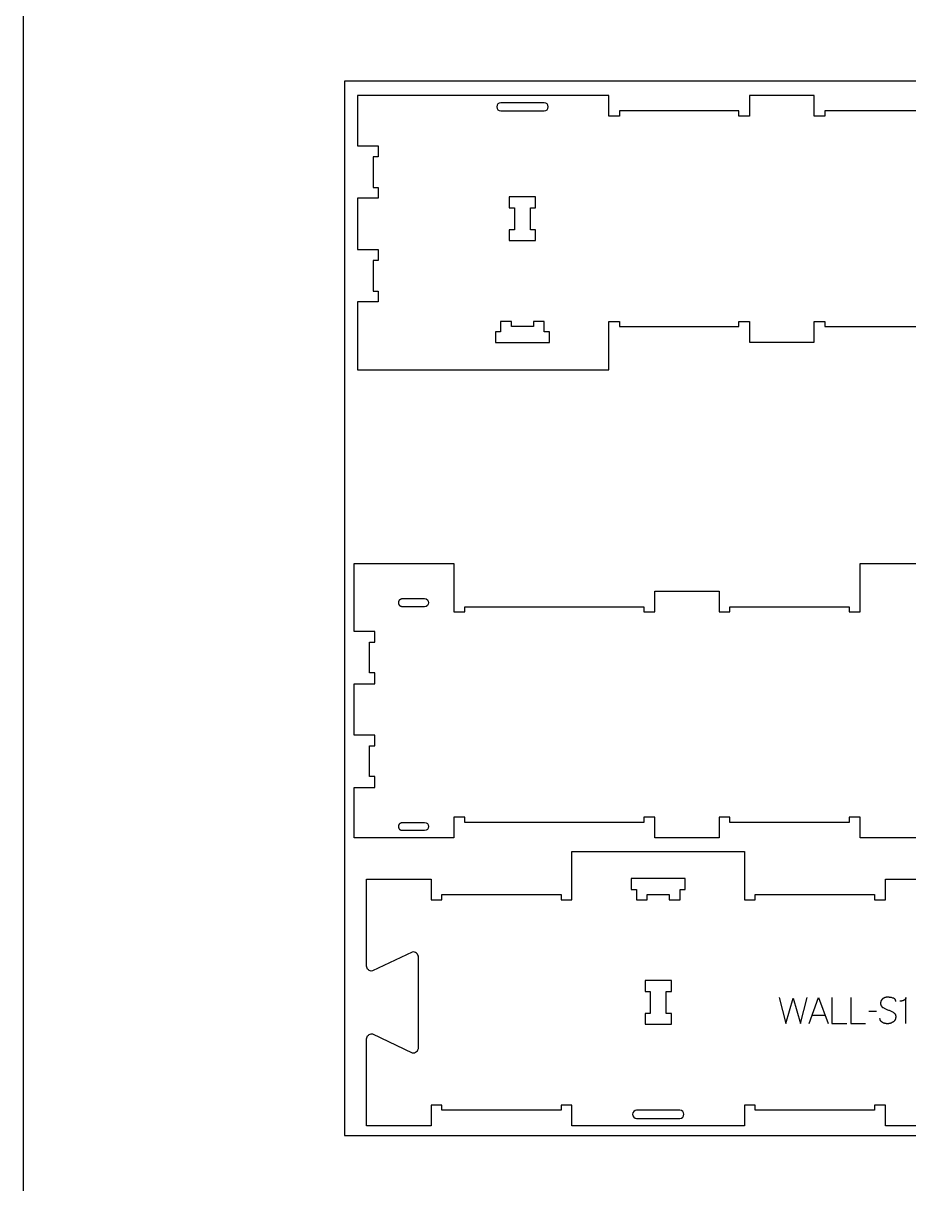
# Model space of a CAD drawing. Extents: x -10701 to -7518, y -10461 to -4867.
# Drawn here: x -10701 to -9677, y -8167 to -6824 of the extents above; entities that cross this region are included whole.
import ezdxf

# ---------------------------------------------------------------- set-up
doc = ezdxf.new("R2010")
doc.units = 0
for name, color, linetype in [('0_SHEET_SPRUCEPLY_2440X122', 1, 'CONTINUOUS'), ('1_ANYTOOL_1MMDEEP_LABELS_S', 2, 'CONTINUOUS'), ('3_ANYTOOL_CUTTHROUGH_INSID', 4, 'CONTINUOUS'), ('4_ANYTOOL_CUTTHROUGH_OUTSI', 5, 'CONTINUOUS'), ('DONOTCUT', 18, 'CONTINUOUS')]:
    doc.layers.add(name, color=color, linetype=linetype)

msp = doc.modelspace()

# ---------------------------------------------------------------- linework, layer by layer
at = {"layer": '0_SHEET_SPRUCEPLY_2440X122'}
msp.add_lwpolyline([(-10329.7, -6891.2), (-10329.7, -8111.2), (-7889.7, -8111.2), (-7889.7, -6891.2)], close=True, dxfattribs=at)
at = {"layer": '1_ANYTOOL_1MMDEEP_LABELS_S'}
for points in [[(-9827.1, -7951.6), (-9819.4, -7981.6), (-9810.9, -7952.5), (-9802.4, -7981.6), (-9794.9, -7951.6)], [(-9792.4, -7981.6), (-9781.5, -7951.6), (-9770.4, -7981.6)], [(-9766.1, -7951.6), (-9766.1, -7981.6), (-9749, -7981.6)], [(-9744.3, -7951.6), (-9744.3, -7981.6), (-9727.2, -7981.6)], [(-9692.3, -7956.1), (-9692.4, -7956), (-9692.4, -7955.9), (-9692.4, -7955.8), (-9692.4, -7955.7), (-9692.4, -7955.6), (-9692.4, -7955.5), (-9692.4, -7955.4), (-9692.4, -7955.3), (-9692.4, -7955.2), (-9692.4, -7955.2), (-9692.5, -7955.1), (-9692.5, -7955), (-9692.5, -7954.9), (-9692.5, -7954.8), (-9692.6, -7954.8), (-9692.6, -7954.7), (-9692.6, -7954.6), (-9692.6, -7954.5), (-9692.7, -7954.5), (-9692.7, -7954.4), (-9692.7, -7954.3), (-9692.8, -7954.2), (-9692.8, -7954.2), (-9692.8, -7954.1), (-9692.9, -7954), (-9692.9, -7954), (-9693, -7953.9), (-9693, -7953.8), (-9693.1, -7953.8), (-9693.1, -7953.7), (-9693.2, -7953.6), (-9693.2, -7953.6), (-9693.3, -7953.5), (-9693.3, -7953.4), (-9693.4, -7953.4), (-9693.4, -7953.3), (-9693.5, -7953.3), (-9693.6, -7953.2), (-9693.6, -7953.2), (-9693.7, -7953.1), (-9693.8, -7953.1), (-9693.8, -7953), (-9693.9, -7953), (-9694, -7952.9), (-9694, -7952.9), (-9694.1, -7952.8), (-9694.2, -7952.8), (-9694.3, -7952.7), (-9694.4, -7952.7), (-9694.4, -7952.6), (-9694.5, -7952.6), (-9694.7, -7952.5), (-9694.9, -7952.4), (-9695, -7952.4), (-9695.2, -7952.3), (-9695.4, -7952.2), (-9695.6, -7952.2), (-9696.4, -7951.9), (-9697.2, -7951.7), (-9698, -7951.6), (-9698.8, -7951.5), (-9699.2, -7951.4), (-9699.6, -7951.4), (-9699.9, -7951.3), (-9700.3, -7951.3), (-9700.7, -7951.3), (-9701, -7951.2), (-9701.4, -7951.2), (-9701.7, -7951.2), (-9701.9, -7951.2), (-9702.1, -7951.2), (-9702.3, -7951.2), (-9702.5, -7951.2), (-9702.7, -7951.3), (-9702.9, -7951.3), (-9703.1, -7951.3), (-9703.3, -7951.3), (-9703.4, -7951.4), (-9703.6, -7951.4), (-9703.8, -7951.4), (-9704, -7951.5), (-9704.2, -7951.5), (-9704.3, -7951.6), (-9704.5, -7951.6), (-9704.7, -7951.7), (-9704.9, -7951.7), (-9705.1, -7951.8), (-9705.2, -7951.9), (-9705.4, -7951.9), (-9705.6, -7952), (-9705.7, -7952.1), (-9705.9, -7952.2), (-9706.1, -7952.2), (-9706.2, -7952.3), (-9706.4, -7952.4), (-9706.6, -7952.5), (-9706.7, -7952.6), (-9706.9, -7952.7), (-9707, -7952.8), (-9707.2, -7952.9), (-9707.3, -7953), (-9707.5, -7953.2), (-9707.7, -7953.3), (-9707.8, -7953.4), (-9707.9, -7953.5), (-9708.1, -7953.6), (-9708.2, -7953.8), (-9708.3, -7953.9), (-9708.4, -7954), (-9708.6, -7954.2), (-9708.7, -7954.3), (-9708.8, -7954.5), (-9708.9, -7954.6), (-9709, -7954.8), (-9709, -7954.9), (-9709.1, -7955.1), (-9709.2, -7955.3), (-9709.3, -7955.4), (-9709.4, -7955.6), (-9709.4, -7955.8), (-9709.5, -7955.9), (-9709.5, -7956.1), (-9709.6, -7956.3), (-9709.6, -7956.5), (-9709.7, -7956.7), (-9709.7, -7956.8), (-9709.7, -7957), (-9709.8, -7957.2), (-9709.8, -7957.4), (-9709.8, -7957.6), (-9709.8, -7957.8), (-9709.8, -7958), (-9709.8, -7958.2), (-9709.8, -7958.5), (-9709.8, -7958.7), (-9709.8, -7958.9), (-9709.8, -7959.1), (-9709.8, -7959.3), (-9709.7, -7959.5), (-9709.7, -7959.7), (-9709.7, -7959.9), (-9709.6, -7960.1), (-9709.6, -7960.2), (-9709.5, -7960.4), (-9709.4, -7960.6), (-9709.4, -7960.7), (-9709.4, -7960.8), (-9709.3, -7960.8), (-9709.3, -7960.9), (-9709.3, -7961), (-9709.2, -7961.1), (-9709.2, -7961.2), (-9709.1, -7961.2), (-9709.1, -7961.3), (-9709, -7961.4), (-9709, -7961.5), (-9708.9, -7961.6), (-9708.9, -7961.6), (-9708.8, -7961.7), (-9708.8, -7961.8), (-9708.7, -7961.8), (-9708.7, -7961.9), (-9708.6, -7962), (-9708.6, -7962.1), (-9708.5, -7962.1), (-9708.4, -7962.2), (-9708.4, -7962.3), (-9708.3, -7962.3), (-9708.2, -7962.4), (-9708.1, -7962.5), (-9708, -7962.6), (-9707.8, -7962.8), (-9707.7, -7962.9), (-9707.5, -7963), (-9707.3, -7963.1), (-9707.2, -7963.2), (-9707, -7963.3), (-9706.3, -7963.7), (-9705.6, -7964.1), (-9704.8, -7964.4), (-9704, -7964.8), (-9703.3, -7965.1), (-9702.5, -7965.5), (-9701.7, -7965.8), (-9700.8, -7966.1), (-9700, -7966.4), (-9699.2, -7966.8), (-9698.4, -7967.1), (-9697.7, -7967.5), (-9696.9, -7967.8), (-9696.2, -7968.2), (-9695.5, -7968.6), (-9694.8, -7969), (-9694.6, -7969.2), (-9694.5, -7969.3), (-9694.3, -7969.4), (-9694.2, -7969.4), (-9694.2, -7969.5), (-9694.1, -7969.6), (-9694, -7969.6), (-9694, -7969.7), (-9693.9, -7969.8), (-9693.8, -7969.8), (-9693.8, -7969.9), (-9693.7, -7970), (-9693.6, -7970), (-9693.6, -7970.1), (-9693.5, -7970.2), (-9693.5, -7970.2), (-9693.4, -7970.3), (-9693.3, -7970.4), (-9693.3, -7970.5), (-9693.2, -7970.5), (-9693.2, -7970.6), (-9693.1, -7970.7), (-9693.1, -7970.8), (-9693, -7970.9), (-9693, -7970.9), (-9693, -7971), (-9692.9, -7971.1), (-9692.9, -7971.2), (-9692.8, -7971.3), (-9692.8, -7971.4), (-9692.8, -7971.4), (-9692.7, -7971.5), (-9692.7, -7971.6), (-9692.7, -7971.7), (-9692.6, -7971.8), (-9692.6, -7971.9), (-9692.6, -7972), (-9692.5, -7972.2), (-9692.5, -7972.4), (-9692.5, -7972.6), (-9692.4, -7972.8), (-9692.4, -7973), (-9692.4, -7973.2), (-9692.4, -7973.4), (-9692.4, -7973.6), (-9692.4, -7973.8), (-9692.4, -7974), (-9692.4, -7974.3), (-9692.4, -7974.5), (-9692.4, -7974.7), (-9692.4, -7974.9), (-9692.5, -7975.2), (-9692.5, -7975.4), (-9692.5, -7975.6), (-9692.6, -7975.8), (-9692.6, -7976), (-9692.7, -7976.2), (-9692.8, -7976.4), (-9692.8, -7976.6), (-9692.9, -7976.8), (-9693, -7977), (-9693.1, -7977.2), (-9693.1, -7977.4), (-9693.2, -7977.6), (-9693.3, -7977.7), (-9693.4, -7977.9), (-9693.5, -7978.1), (-9693.7, -7978.2), (-9693.8, -7978.4), (-9693.9, -7978.6), (-9694, -7978.7), (-9694.2, -7978.9), (-9694.3, -7979), (-9694.4, -7979.2), (-9694.6, -7979.3), (-9694.7, -7979.4), (-9694.9, -7979.6), (-9695, -7979.7), (-9695.2, -7979.8), (-9695.4, -7979.9), (-9695.6, -7980), (-9695.9, -7980.3), (-9696.3, -7980.5), (-9696.7, -7980.7), (-9697, -7980.8), (-9697.4, -7981), (-9697.8, -7981.2), (-9698, -7981.2), (-9698.2, -7981.3), (-9698.4, -7981.4), (-9698.5, -7981.4), (-9698.7, -7981.5), (-9698.9, -7981.5), (-9699.1, -7981.6), (-9699.3, -7981.6), (-9699.5, -7981.7), (-9699.7, -7981.7), (-9699.9, -7981.7), (-9700.1, -7981.8), (-9700.3, -7981.8), (-9700.5, -7981.8), (-9700.9, -7981.9), (-9701.3, -7981.9), (-9701.8, -7981.9), (-9702.2, -7981.9), (-9702.6, -7981.9), (-9703, -7981.9), (-9703.4, -7981.8), (-9703.8, -7981.8), (-9704.2, -7981.7), (-9704.6, -7981.6), (-9704.9, -7981.5), (-9705.3, -7981.4), (-9705.7, -7981.3), (-9706, -7981.2), (-9706.4, -7981.1), (-9706.8, -7980.9), (-9707.1, -7980.7), (-9707.5, -7980.6), (-9707.8, -7980.4), (-9708, -7980.3), (-9708.2, -7980.2), (-9708.3, -7980.1), (-9708.5, -7979.9), (-9708.6, -7979.8), (-9708.8, -7979.7), (-9708.9, -7979.6), (-9709, -7979.5), (-9709.1, -7979.4), (-9709.3, -7979.2), (-9709.4, -7979.1), (-9709.5, -7979), (-9709.5, -7978.9), (-9709.6, -7978.8), (-9709.6, -7978.8), (-9709.7, -7978.7), (-9709.7, -7978.6), (-9709.8, -7978.5), (-9709.8, -7978.5), (-9709.9, -7978.4), (-9709.9, -7978.3), (-9710, -7978.3), (-9710, -7978.2), (-9710, -7978.1), (-9710.1, -7978), (-9710.1, -7977.9), (-9710.1, -7977.9), (-9710.2, -7977.8), (-9710.2, -7977.7), (-9710.2, -7977.6), (-9710.3, -7977.6), (-9710.3, -7977.5), (-9710.3, -7977.3), (-9710.4, -7977.1), (-9710.4, -7977), (-9710.5, -7976.8), (-9710.5, -7976.6), (-9710.5, -7976.4), (-9710.5, -7976.3), (-9710.6, -7976.1), (-9710.6, -7975.9), (-9710.6, -7975.7)], [(-9680.5, -7981.6), (-9680.5, -7951.5), (-9680.5, -7951.7), (-9680.5, -7951.8), (-9680.6, -7952), (-9680.6, -7952.1), (-9680.6, -7952.2), (-9680.7, -7952.4), (-9680.7, -7952.5), (-9680.8, -7952.6), (-9680.8, -7952.8), (-9680.9, -7952.9), (-9680.9, -7953), (-9680.9, -7953), (-9681, -7953.1), (-9681, -7953.1), (-9681, -7953.2), (-9681.1, -7953.3), (-9681.1, -7953.3), (-9681.1, -7953.4), (-9681.2, -7953.4), (-9681.2, -7953.5), (-9681.2, -7953.5), (-9681.3, -7953.6), (-9681.3, -7953.6), (-9681.4, -7953.7), (-9681.4, -7953.7), (-9681.5, -7953.8), (-9681.5, -7953.8), (-9681.5, -7953.9), (-9681.6, -7953.9), (-9681.6, -7954), (-9681.7, -7954), (-9681.7, -7954.1), (-9681.8, -7954.2), (-9681.9, -7954.3), (-9682.1, -7954.4), (-9682.2, -7954.4), (-9682.3, -7954.5), (-9682.4, -7954.6), (-9682.5, -7954.7), (-9682.7, -7954.7), (-9682.8, -7954.8), (-9682.9, -7954.9), (-9683.1, -7954.9), (-9683.4, -7955), (-9683.7, -7955.2), (-9684, -7955.3), (-9684.2, -7955.3), (-9684.5, -7955.4), (-9684.8, -7955.5), (-9685.1, -7955.6), (-9685.3, -7955.6), (-9685.6, -7955.7), (-9685.9, -7955.8), (-9686.2, -7955.8), (-9686.4, -7955.8), (-9686.7, -7955.9), (-9686.9, -7955.9), (-9687.2, -7955.9), (-9687.5, -7955.9)], [(-9788.9, -7972), (-9774, -7972)], [(-9714.6, -7967.7), (-9723.4, -7967.8)]]:
    msp.add_lwpolyline(points, dxfattribs=at)
at = {"layer": '3_ANYTOOL_CUTTHROUGH_INSID', "color": 4}
for points in [[(-10149, -6916.2, 1), (-10149, -6925.7), (-10099, -6925.7, 1), (-10099, -6916.2)], [(-10237.3, -7490, -1), (-10237.3, -7499.5), (-10263.1, -7499.5), (-10263.2, -7499.5), (-10263.3, -7499.5), (-10263.4, -7499.5), (-10263.5, -7499.5), (-10263.6, -7499.5), (-10263.7, -7499.5), (-10263.8, -7499.4), (-10263.8, -7499.4), (-10263.9, -7499.4), (-10264, -7499.4), (-10264.1, -7499.3), (-10264.2, -7499.3), (-10264.3, -7499.3), (-10264.4, -7499.2), (-10264.5, -7499.2), (-10264.6, -7499.1), (-10264.7, -7499.1), (-10264.8, -7499), (-10264.9, -7499), (-10265, -7498.9), (-10265.1, -7498.9), (-10265.2, -7498.8), (-10265.3, -7498.8), (-10265.3, -7498.7), (-10265.4, -7498.6), (-10265.5, -7498.5), (-10265.6, -7498.5), (-10265.7, -7498.4), (-10265.8, -7498.3), (-10265.8, -7498.2), (-10265.9, -7498.2), (-10266, -7498.1), (-10266, -7498), (-10266.1, -7497.9), (-10266.2, -7497.8), (-10266.2, -7497.7), (-10266.3, -7497.6), (-10266.4, -7497.5), (-10266.4, -7497.4), (-10266.5, -7497.3), (-10266.5, -7497.2), (-10266.6, -7497.1), (-10266.6, -7497), (-10266.7, -7496.9), (-10266.7, -7496.8), (-10266.7, -7496.7), (-10266.8, -7496.6), (-10266.8, -7496.5), (-10266.9, -7496.4), (-10266.9, -7496.3), (-10266.9, -7496.1), (-10266.9, -7496), (-10267, -7495.9), (-10267, -7495.8), (-10267, -7495.7), (-10267, -7495.6), (-10267, -7495.5), (-10267, -7495.4), (-10267.1, -7495.3), (-10267.1, -7495.2), (-10267.1, -7495.1), (-10267.1, -7495), (-10267.1, -7494.9), (-10267.1, -7494.8), (-10267.1, -7494.6), (-10267.1, -7494.5), (-10267.1, -7494.4), (-10267.1, -7494.3), (-10267.1, -7494.2), (-10267, -7494.1), (-10267, -7494), (-10267, -7493.9), (-10267, -7493.8), (-10267, -7493.7), (-10267, -7493.6), (-10266.9, -7493.5), (-10266.9, -7493.4), (-10266.9, -7493.2), (-10266.9, -7493.1), (-10266.8, -7493), (-10266.8, -7492.9), (-10266.7, -7492.8), (-10266.7, -7492.7), (-10266.7, -7492.6), (-10266.6, -7492.5), (-10266.6, -7492.4), (-10266.5, -7492.3), (-10266.5, -7492.2), (-10266.4, -7492.1), (-10266.4, -7492), (-10266.3, -7491.9), (-10266.2, -7491.8), (-10266.2, -7491.7), (-10266.1, -7491.6), (-10266, -7491.5), (-10266, -7491.4), (-10265.9, -7491.4), (-10265.8, -7491.3), (-10265.8, -7491.2), (-10265.7, -7491.1), (-10265.6, -7491), (-10265.5, -7491), (-10265.4, -7490.9), (-10265.3, -7490.8), (-10265.3, -7490.7), (-10265.2, -7490.7), (-10265.1, -7490.6), (-10265, -7490.6), (-10264.9, -7490.5), (-10264.8, -7490.5), (-10264.7, -7490.4), (-10264.6, -7490.4), (-10264.5, -7490.3), (-10264.4, -7490.3), (-10264.3, -7490.2), (-10264.2, -7490.2), (-10264.1, -7490.2), (-10264, -7490.1), (-10263.9, -7490.1), (-10263.8, -7490.1), (-10263.8, -7490.1), (-10263.7, -7490), (-10263.6, -7490), (-10263.5, -7490), (-10263.4, -7490), (-10263.3, -7490), (-10263.2, -7490), (-10263.1, -7490)], [(-10237.3, -7758.5), (-10263.1, -7758.5), (-10263.2, -7758.5), (-10263.3, -7758.5), (-10263.4, -7758.5), (-10263.5, -7758.5), (-10263.6, -7758.5), (-10263.7, -7758.5), (-10263.8, -7758.4), (-10263.8, -7758.4), (-10263.9, -7758.4), (-10264, -7758.4), (-10264.1, -7758.3), (-10264.2, -7758.3), (-10264.3, -7758.3), (-10264.4, -7758.2), (-10264.5, -7758.2), (-10264.6, -7758.1), (-10264.7, -7758.1), (-10264.8, -7758), (-10264.9, -7758), (-10265, -7757.9), (-10265.1, -7757.9), (-10265.2, -7757.8), (-10265.3, -7757.8), (-10265.3, -7757.7), (-10265.4, -7757.6), (-10265.5, -7757.5), (-10265.6, -7757.5), (-10265.7, -7757.4), (-10265.8, -7757.3), (-10265.8, -7757.2), (-10265.9, -7757.2), (-10266, -7757.1), (-10266, -7757), (-10266.1, -7756.9), (-10266.2, -7756.8), (-10266.2, -7756.7), (-10266.3, -7756.6), (-10266.4, -7756.5), (-10266.4, -7756.4), (-10266.5, -7756.3), (-10266.5, -7756.2), (-10266.6, -7756.1), (-10266.6, -7756), (-10266.7, -7755.9), (-10266.7, -7755.8), (-10266.7, -7755.7), (-10266.8, -7755.6), (-10266.8, -7755.5), (-10266.9, -7755.4), (-10266.9, -7755.3), (-10266.9, -7755.1), (-10266.9, -7755), (-10267, -7754.9), (-10267, -7754.8), (-10267, -7754.7), (-10267, -7754.6), (-10267, -7754.5), (-10267, -7754.4), (-10267.1, -7754.3), (-10267.1, -7754.2), (-10267.1, -7754.1), (-10267.1, -7754), (-10267.1, -7753.9), (-10267.1, -7753.8), (-10267.1, -7753.6), (-10267.1, -7753.5), (-10267.1, -7753.4), (-10267.1, -7753.3), (-10267.1, -7753.2), (-10267, -7753.1), (-10267, -7753), (-10267, -7752.9), (-10267, -7752.8), (-10267, -7752.7), (-10267, -7752.6), (-10266.9, -7752.5), (-10266.9, -7752.4), (-10266.9, -7752.2), (-10266.9, -7752.1), (-10266.8, -7752), (-10266.8, -7751.9), (-10266.7, -7751.8), (-10266.7, -7751.7), (-10266.7, -7751.6), (-10266.6, -7751.5), (-10266.6, -7751.4), (-10266.5, -7751.3), (-10266.5, -7751.2), (-10266.4, -7751.1), (-10266.4, -7751), (-10266.3, -7750.9), (-10266.2, -7750.8), (-10266.2, -7750.7), (-10266.1, -7750.6), (-10266, -7750.5), (-10266, -7750.4), (-10265.9, -7750.4), (-10265.8, -7750.3), (-10265.8, -7750.2), (-10265.7, -7750.1), (-10265.6, -7750), (-10265.5, -7750), (-10265.4, -7749.9), (-10265.3, -7749.8), (-10265.3, -7749.7), (-10265.2, -7749.7), (-10265.1, -7749.6), (-10265, -7749.6), (-10264.9, -7749.5), (-10264.8, -7749.5), (-10264.7, -7749.4), (-10264.6, -7749.4), (-10264.5, -7749.3), (-10264.4, -7749.3), (-10264.3, -7749.2), (-10264.2, -7749.2), (-10264.1, -7749.2), (-10264, -7749.1), (-10263.9, -7749.1), (-10263.8, -7749.1), (-10263.8, -7749.1), (-10263.7, -7749), (-10263.6, -7749), (-10263.5, -7749), (-10263.4, -7749), (-10263.3, -7749), (-10263.2, -7749), (-10263.1, -7749), (-10237.3, -7749, -1)], [(-9992, -8091.5), (-9942, -8091.5, 1), (-9942, -8082), (-9992, -8082, 1)]]:
    msp.add_lwpolyline(points, format="xyb", close=True, dxfattribs=at)
for points in [[(-10133.3, -7063.2), (-10139.3, -7063.2), (-10139.3, -7075.7), (-10108.8, -7075.7), (-10108.8, -7063.2), (-10114.8, -7063.2), (-10114.8, -7037.7), (-10108.8, -7037.7), (-10108.8, -7025.2), (-10139.3, -7025.2), (-10139.3, -7037.7), (-10133.3, -7037.7)], [(-10111.3, -7175.2), (-10136.8, -7175.2), (-10136.8, -7169.2), (-10149.3, -7169.2), (-10149.3, -7181.2), (-10155.3, -7181.2), (-10155.3, -7193.7), (-10092.8, -7193.7), (-10092.8, -7181.2), (-10098.8, -7181.2), (-10098.8, -7169.2), (-10111.3, -7169.2)], [(-9954.3, -7832.5), (-9954.3, -7838.5), (-9941.8, -7838.5), (-9941.8, -7826.5), (-9935.8, -7826.5), (-9935.8, -7814), (-9998.3, -7814), (-9998.3, -7826.5), (-9992.3, -7826.5), (-9992.3, -7838.5), (-9979.8, -7838.5), (-9979.8, -7832.5)], [(-9976.3, -7944.5), (-9976.3, -7970), (-9982.3, -7970), (-9982.3, -7982.5), (-9951.8, -7982.5), (-9951.8, -7970), (-9957.8, -7970), (-9957.8, -7944.5), (-9951.8, -7944.5), (-9951.8, -7932), (-9982.3, -7932), (-9982.3, -7944.5)]]:
    msp.add_lwpolyline(points, close=True, dxfattribs=at)
at = {"layer": '4_ANYTOOL_CUTTHROUGH_OUTSI', "color": 5}
for points in [[(-9636.3, -6925.7), (-9774.3, -6925.7), (-9774.3, -6931.7), (-9786.8, -6931.7), (-9786.8, -6907.7), (-9861.3, -6907.7), (-9861.3, -6931.7), (-9873.8, -6931.7), (-9873.8, -6925.7), (-9974, -6925.7), (-9974, -6925.7), (-10011.8, -6925.7), (-10011.8, -6931.7), (-10024.3, -6931.7), (-10024.3, -6907.7), (-10024.3, -6907.7), (-10314.8, -6907.7), (-10314.8, -6966.2), (-10290.8, -6966.2), (-10290.8, -6978.7), (-10296.8, -6978.7), (-10296.8, -7014.2), (-10290.8, -7014.2), (-10290.8, -7026.7), (-10314.8, -7026.7), (-10314.8, -7086.2), (-10290.8, -7086.2), (-10290.8, -7098.7), (-10296.8, -7098.7), (-10296.8, -7134.2), (-10290.8, -7134.2), (-10290.8, -7146.7), (-10314.8, -7146.7), (-10314.8, -7193.4), (-10314.8, -7205.4), (-10314.8, -7225.2), (-10024.3, -7225.2), (-10024.3, -7169.2), (-10011.8, -7169.2), (-10011.8, -7175.2), (-9974, -7175.2), (-9873.8, -7175.2), (-9873.8, -7169.2), (-9861.3, -7169.2), (-9861.3, -7193.2), (-9786.8, -7193.2), (-9786.8, -7169.2), (-9774.3, -7169.2), (-9774.3, -7175.2), (-9636.3, -7175.2)], [(-9534.1, -7767), (-9733.6, -7767), (-9733.6, -7743), (-9746.1, -7743), (-9746.1, -7749), (-9884.1, -7749), (-9884.1, -7743), (-9896.6, -7743), (-9896.6, -7767), (-9971.1, -7767), (-9971.1, -7743), (-9983.6, -7743), (-9983.6, -7749), (-10190.8, -7749), (-10190.8, -7743), (-10203.3, -7743), (-10203.3, -7767), (-10318.8, -7767), (-10318.8, -7708.5), (-10294.8, -7708.5), (-10294.8, -7696), (-10300.8, -7696), (-10300.8, -7660.5), (-10294.8, -7660.5), (-10294.8, -7648), (-10318.8, -7648), (-10318.8, -7588.5), (-10294.8, -7588.5), (-10294.8, -7576), (-10300.8, -7576), (-10300.8, -7540.5), (-10294.8, -7540.5), (-10294.8, -7528), (-10318.8, -7528), (-10318.8, -7481.3), (-10318.8, -7469.3), (-10318.8, -7449.5), (-10203.3, -7449.5), (-10203.3, -7505.5), (-10190.8, -7505.5), (-10190.8, -7499.5), (-9983.6, -7499.5), (-9983.6, -7505.5), (-9971.1, -7505.5), (-9971.1, -7481.5), (-9896.6, -7481.5), (-9896.6, -7505.5), (-9884.1, -7505.5), (-9884.1, -7499.5), (-9746.1, -7499.5), (-9746.1, -7505.5), (-9733.6, -7505.5), (-9733.6, -7449.5), (-9534.1, -7449.5)]]:
    msp.add_lwpolyline(points, dxfattribs=at)
msp.add_lwpolyline([(-9629.8, -8100), (-9704.3, -8100), (-9704.3, -8076), (-9716.8, -8076), (-9716.8, -8082), (-9854.8, -8082), (-9854.8, -8076), (-9867.3, -8076), (-9867.3, -8100), (-10066.8, -8100), (-10066.8, -8076), (-10079.3, -8076), (-10079.3, -8082), (-10217.3, -8082), (-10217.3, -8076), (-10229.8, -8076), (-10229.8, -8100), (-10304.3, -8100), (-10304.3, -7999.4), (-10304.3, -7999.4, -0.461625), (-10297.6, -7993.7), (-10251.6, -8015.6), (-10251.5, -8015.6), (-10251.5, -8015.6, 0.220464), (-10246.5, -8014.2, 0.220464), (-10244.3, -8009.4), (-10244.3, -7905.2, 0.220464), (-10246.5, -7900.4, 0.220464), (-10251.5, -7899), (-10251.6, -7899), (-10251.6, -7899), (-10297.6, -7920.9), (-10297.6, -7920.9, -0.218884), (-10302.2, -7919.6, -0.220464), (-10304.3, -7915.2), (-10304.3, -7838.3), (-10304.3, -7814.5), (-10229.8, -7814.5), (-10229.8, -7838.5), (-10217.3, -7838.5), (-10217.3, -7832.5), (-10079.3, -7832.5), (-10079.3, -7838.5), (-10066.8, -7838.5), (-10066.8, -7782.5), (-9867.3, -7782.5), (-9867.3, -7838.5), (-9854.8, -7838.5), (-9854.8, -7832.5), (-9716.8, -7832.5), (-9716.8, -7838.5), (-9704.3, -7838.5), (-9704.3, -7814.5), (-9629.8, -7814.5)], format="xyb", dxfattribs=at)
at = {"layer": 'DONOTCUT'}
msp.add_lwpolyline([(-10701.4, -10460.6), (-7518, -10460.6), (-7518, -4867.2), (-10701.4, -4867.2)], close=True, dxfattribs=at)

doc.saveas('drawing.dxf')
